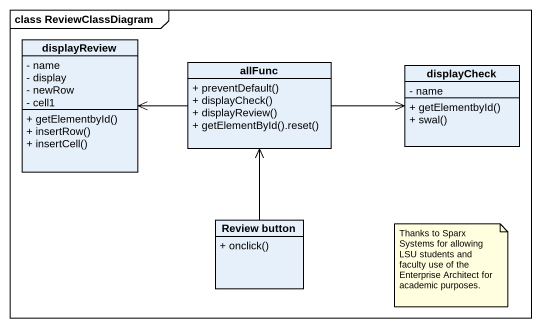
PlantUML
@startuml
mainframe class ReviewClassDiagram
hide circle
hide empty members
skinparam classAttributeIconSize 0
class displayReview {
  - name
  - display
  - newRow
  - cell1
  + getElementbyId()
  + insertRow()
  + insertCell()
}
class allFunc {
  + preventDefault()
  + displayCheck()
  + displayReview()
  + getElementById().reset()
}
class displayCheck {
  - name
  + getElementbyId()
  + swal()
}
class "Review button" as Review_button {
  + onclick()
}
allFunc -left-> displayReview
allFunc -right-> displayCheck
Review_button -up-> allFunc
note as N1
  Thanks to Sparx Systems for allowing LSU students and faculty use of the Enterprise Architect for academic purposes.
end note
@enduml
